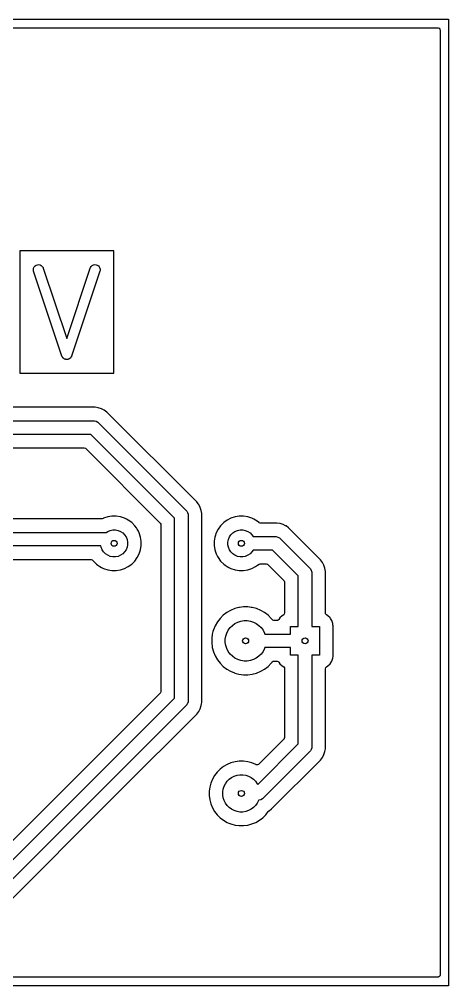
# Model space of a CAD drawing. Extents: x 117.2 to 183.2, y -121.2 to -64.2.
# Drawn here: x 158 to 183.2, y -121.2 to -64.2 of the extents above; entities that cross this region are included whole.
import ezdxf

# ---------------------------------------------------------------- set-up
doc = ezdxf.new("R2010")
doc.units = 0
doc.layers.add('BLACK', color=7, linetype='CONTINUOUS')

msp = doc.modelspace()

# ---------------------------------------------------------------- linework, layer by layer
at = {"layer": 'BLACK', "linetype": 'CONTINUOUS'}
for p, q in [((117.25, -64.25), (183.25, -64.25)), ((183.25, -64.25), (183.25, -121.25)), ((117.8745, -64.7505), (182.6255, -64.7505)), ((182.6255, -64.7505), (182.692539, -64.770185)), ((182.692539, -64.770185), (182.738294, -64.822989)), ((182.738294, -64.822989), (182.7495, -64.8745)), ((182.7495, -64.8745), (182.7495, -120.6255)), ((163.526392, -77.909576), (157.978421, -77.909576)), ((157.978421, -77.909576), (157.978421, -85.124214)), ((163.526392, -85.124214), (163.526392, -77.909576)), ((158.786495, -78.995628), (158.802196, -78.918903)), ((158.791187, -79.073803), (158.786495, -78.995628)), ((158.801135, -79.111763), (158.791187, -79.073803)), ((160.467801, -84.111764), (158.801135, -79.111763)), ((158.802196, -78.918903), (158.83722, -78.848855)), ((158.83722, -78.848855), (158.889179, -78.790259)), ((158.889179, -78.790259), (158.954535, -78.747108)), ((158.954535, -78.747108), (159.028832, -78.722342)), ((159.028832, -78.722342), (159.107007, -78.71765)), ((159.107007, -78.71765), (159.183732, -78.733351)), ((159.183732, -78.733351), (159.25378, -78.768375)), ((159.25378, -78.768375), (159.312376, -78.820334)), ((159.312376, -78.820334), (159.355527, -78.88569)), ((159.355527, -78.88569), (159.370345, -78.922027)), ((159.370345, -78.922027), (160.752406, -83.068211)), ((160.752406, -83.068211), (162.134468, -78.922027)), ((162.703678, -79.111763), (161.037011, -84.111763)), ((162.134468, -78.922027), (162.149286, -78.88569)), ((162.149286, -78.88569), (162.192437, -78.820334)), ((162.192437, -78.820334), (162.251033, -78.768375)), ((162.251033, -78.768375), (162.321081, -78.733351)), ((162.321081, -78.733351), (162.397806, -78.717649)), ((162.397806, -78.717649), (162.475981, -78.722342)), ((162.475981, -78.722342), (162.550278, -78.747108)), ((162.550278, -78.747108), (162.615634, -78.790259)), ((162.615634, -78.790259), (162.667593, -78.848855)), ((162.667593, -78.848855), (162.702617, -78.918903)), ((162.702617, -78.918903), (162.718318, -78.995628)), ((162.713626, -79.073803), (162.703678, -79.111763)), ((162.718318, -78.995628), (162.713626, -79.073803)), ((160.468647, -84.11384), (160.467801, -84.111764)), ((160.468862, -84.114887), (160.468647, -84.11384)), ((160.470014, -84.117192), (160.468862, -84.114887)), ((160.482619, -84.148101), (160.470014, -84.117192)), ((160.494361, -84.165885), (160.482619, -84.148101)), ((160.503886, -84.184935), (160.494361, -84.165885)), ((160.515838, -84.198414), (160.503886, -84.184935)), ((160.52577, -84.213456), (160.515838, -84.198414)), ((160.541711, -84.227592), (160.52577, -84.213456)), ((160.555845, -84.243531), (160.541711, -84.227592)), ((160.570882, -84.253459), (160.555845, -84.243531)), ((160.584366, -84.265416), (160.570882, -84.253459)), ((160.603425, -84.274945), (160.584366, -84.265416)), ((160.621201, -84.286682), (160.603425, -84.274945)), ((160.638292, -84.292379), (160.621201, -84.286682)), ((160.654414, -84.30044), (160.638292, -84.292379)), ((160.675291, -84.304712), (160.654414, -84.30044)), ((160.695498, -84.311448), (160.675291, -84.304712)), ((160.71348, -84.312527), (160.695498, -84.311448)), ((160.731139, -84.316141), (160.71348, -84.312527)), ((160.752412, -84.314863), (160.731139, -84.316141)), ((160.773673, -84.31614), (160.752412, -84.314863)), ((160.791323, -84.312528), (160.773673, -84.31614)), ((160.809314, -84.311448), (160.791323, -84.312528)), ((160.829528, -84.304709), (160.809314, -84.311448)), ((160.850398, -84.300439), (160.829528, -84.304709)), ((160.866513, -84.292381), (160.850398, -84.300439)), ((160.883611, -84.286682), (160.866513, -84.292381)), ((160.901394, -84.27494), (160.883611, -84.286682)), ((160.920446, -84.265415), (160.901394, -84.27494)), ((160.933922, -84.253464), (160.920446, -84.265415)), ((160.948967, -84.243532), (160.933922, -84.253464)), ((160.963105, -84.227587), (160.948967, -84.243532)), ((160.979042, -84.213456), (160.963105, -84.227587)), ((160.988969, -84.198419), (160.979042, -84.213456)), ((161.000926, -84.184936), (160.988969, -84.198419)), ((161.010453, -84.165879), (161.000926, -84.184936)), ((161.022193, -84.1481), (161.010453, -84.165879)), ((161.034795, -84.117196), (161.022193, -84.1481)), ((161.03595, -84.114887), (161.034795, -84.117196)), ((161.036164, -84.113838), (161.03595, -84.114887)), ((161.037011, -84.111763), (161.036164, -84.113838)), ((157.978421, -85.124214), (163.526392, -85.124214)), ((162.424481, -87.1295), (150.639296, -87.1295)), ((162.424486, -87.1295), (162.424481, -87.1295)), ((162.611118, -87.159059), (162.424486, -87.1295)), ((162.790836, -87.217454), (162.611118, -87.159059)), ((162.959199, -87.30324), (162.790836, -87.217454)), ((163.112074, -87.41431), (162.959199, -87.30324)), ((163.112076, -87.414312), (163.112074, -87.41431)), ((168.415693, -92.717929), (163.112076, -87.414312)), ((149.79, -87.93), (162.33, -87.93)), ((162.33, -87.93), (162.38221, -87.933422)), ((162.38221, -87.933422), (162.483074, -87.960448)), ((162.483074, -87.960448), (162.573505, -88.012659)), ((162.573505, -88.012659), (162.612843, -88.047157)), ((162.612843, -88.047157), (167.782843, -93.217157)), ((162.164314, -88.73), (149.79, -88.73)), ((167.1, -93.665686), (162.164314, -88.73)), ((150.639296, -89.5305), (161.781374, -89.5305)), ((161.781374, -89.5305), (161.848413, -89.550185)), ((161.848413, -89.550185), (161.869055, -89.566819)), ((161.869055, -89.566819), (166.263181, -93.960945)), ((168.457534, -92.775519), (168.415693, -92.717929)), ((168.497797, -92.830938), (168.457534, -92.775519)), ((168.497799, -92.830939), (168.497797, -92.830938)), ((168.497799, -92.83094), (168.497799, -92.830939)), ((168.526759, -92.8708), (168.497799, -92.83094)), ((168.612545, -93.039163), (168.526759, -92.8708)), ((167.782843, -93.217157), (167.817341, -93.256495)), ((167.817341, -93.256495), (167.869552, -93.346926)), ((167.869552, -93.346926), (167.869552, -93.346927)), ((167.869552, -93.346927), (167.896578, -93.44779)), ((167.896578, -93.44779), (167.9, -93.5)), ((168.67094, -93.218881), (168.612545, -93.039163)), ((168.7005, -93.405513), (168.67094, -93.218881)), ((168.7005, -93.405519), (168.7005, -93.405513)), ((168.7005, -104.544481), (168.7005, -93.405519)), ((162.831593, -93.7095), (154.445513, -93.7095)), ((162.887888, -93.695985), (162.831593, -93.7095)), ((162.925616, -93.67676), (162.887888, -93.695985)), ((163.165214, -93.59891), (162.925616, -93.67676)), ((163.289626, -93.579205), (163.165214, -93.59891)), ((163.414038, -93.5595), (163.289626, -93.579205)), ((163.665962, -93.5595), (163.414038, -93.5595)), ((163.914785, -93.59891), (163.665962, -93.5595)), ((164.154383, -93.67676), (163.914785, -93.59891)), ((164.27665, -93.739059), (164.154383, -93.67676)), ((164.378845, -93.79113), (164.27665, -93.739059)), ((164.378847, -93.791131), (164.378845, -93.79113)), ((164.378848, -93.791132), (164.378847, -93.791131)), ((164.582649, -93.939201), (164.378848, -93.791132)), ((164.582654, -93.939205), (164.582649, -93.939201)), ((164.760794, -94.117345), (164.582654, -93.939205)), ((166.263181, -93.960945), (166.296666, -94.022268)), ((166.296666, -94.022268), (166.2995, -94.048626)), ((166.2995, -94.048626), (166.2995, -103.901374)), ((167.1, -104.284314), (167.1, -93.665686)), ((167.9, -93.5), (167.9, -104.45)), ((169.997345, -93.939205), (169.819205, -94.117345)), ((169.99735, -93.939201), (169.997345, -93.939205)), ((170.201151, -93.791132), (169.99735, -93.939201)), ((170.425616, -93.67676), (170.201151, -93.791132)), ((170.665214, -93.59891), (170.425616, -93.67676)), ((170.789626, -93.579205), (170.665214, -93.59891)), ((170.914038, -93.5595), (170.789626, -93.579205)), ((171.165962, -93.5595), (170.914038, -93.5595)), ((171.414785, -93.59891), (171.165962, -93.5595)), ((171.654383, -93.67676), (171.414785, -93.59891)), ((171.77665, -93.739059), (171.654383, -93.67676)), ((171.878845, -93.79113), (171.77665, -93.739059)), ((171.878847, -93.791131), (171.878845, -93.79113)), ((171.878848, -93.791132), (171.878847, -93.791131)), ((172.077993, -93.935818), (171.878848, -93.791132)), ((172.083839, -93.939815), (172.077993, -93.935818)), ((172.150878, -93.9595), (172.083839, -93.939815)), ((173.134481, -93.9595), (172.150878, -93.9595)), ((173.134486, -93.9595), (173.134481, -93.9595)), ((173.321118, -93.989059), (173.134486, -93.9595)), ((173.500836, -94.047454), (173.321118, -93.989059)), ((173.638013, -94.11735), (173.500836, -94.047454)), ((154.54, -94.51), (163.079766, -94.51)), ((163.079766, -94.51), (163.162883, -94.454463)), ((163.162883, -94.454463), (163.307772, -94.394448)), ((163.307772, -94.394448), (163.461586, -94.363852)), ((163.461586, -94.363852), (163.618414, -94.363852)), ((163.618414, -94.363852), (163.772228, -94.394448)), ((163.772228, -94.394448), (163.917117, -94.454463)), ((163.917117, -94.454463), (164.047515, -94.541592)), ((164.047515, -94.541592), (164.158408, -94.652485)), ((164.760798, -94.11735), (164.760794, -94.117345)), ((164.858897, -94.252373), (164.760798, -94.11735)), ((164.90887, -94.321155), (164.858897, -94.252373)), ((164.96933, -94.439815), (164.90887, -94.321155)), ((165.023239, -94.545616), (164.96933, -94.439815)), ((165.023239, -94.545618), (165.023239, -94.545616)), ((165.023241, -94.545621), (165.023239, -94.545618)), ((165.10109, -94.785215), (165.023241, -94.545621)), ((169.55676, -94.545616), (169.495265, -94.734879)), ((169.671132, -94.321151), (169.55676, -94.545616)), ((169.819201, -94.11735), (169.671132, -94.321151)), ((169.819205, -94.117345), (169.819201, -94.11735)), ((170.421592, -94.652485), (170.532485, -94.541592)), ((170.532485, -94.541592), (170.662883, -94.454463)), ((170.662883, -94.454463), (170.807772, -94.394448)), ((170.807772, -94.394448), (170.961586, -94.363852)), ((170.961586, -94.363852), (171.118414, -94.363852)), ((171.118414, -94.363852), (171.272228, -94.394448)), ((171.272228, -94.394448), (171.417117, -94.454463)), ((171.417117, -94.454463), (171.547515, -94.541592)), ((171.547515, -94.541592), (171.658408, -94.652485)), ((173.669199, -94.13324), (173.638013, -94.11735)), ((173.822074, -94.24431), (173.669199, -94.13324)), ((175.572073, -95.99431), (173.822074, -94.24431)), ((164.158408, -94.652485), (164.245537, -94.782883)), ((164.245537, -94.782883), (164.305552, -94.927772)), ((164.305552, -94.927772), (164.336148, -95.081586)), ((164.336148, -95.081586), (164.336148, -95.238414)), ((165.1405, -95.034038), (165.10109, -94.785215)), ((165.1405, -95.285962), (165.1405, -95.034038)), ((169.47891, -94.785215), (169.4395, -95.034038)), ((169.4395, -95.034038), (169.4395, -95.285962)), ((169.495265, -94.734879), (169.47891, -94.785215)), ((170.243852, -95.081586), (170.274448, -94.927772)), ((170.243852, -95.238414), (170.243852, -95.081586)), ((170.274448, -94.927772), (170.334463, -94.782883)), ((170.334463, -94.782883), (170.421592, -94.652485)), ((171.658408, -94.652485), (171.730247, -94.76)), ((171.730247, -94.76), (173.04, -94.76)), ((173.04, -94.76), (173.09221, -94.763422)), ((173.09221, -94.763422), (173.193074, -94.790448)), ((173.193074, -94.790448), (173.283505, -94.842659)), ((173.283505, -94.842659), (173.322843, -94.877157)), ((173.322843, -94.877157), (175.072843, -96.627157)), ((162.758092, -95.31), (154.705686, -95.31)), ((162.774448, -95.392228), (162.758092, -95.31)), ((162.834463, -95.537117), (162.774448, -95.392228)), ((162.921592, -95.667515), (162.834463, -95.537117)), ((163.032485, -95.778408), (162.921592, -95.667515)), ((164.158408, -95.667515), (164.047515, -95.778408)), ((164.245537, -95.537117), (164.158408, -95.667515)), ((164.305552, -95.392228), (164.245537, -95.537117)), ((164.336148, -95.238414), (164.305552, -95.392228)), ((165.023241, -95.774379), (165.10109, -95.534785)), ((165.10109, -95.534785), (165.1405, -95.285962)), ((169.4395, -95.285962), (169.47891, -95.534785)), ((169.47891, -95.534785), (169.55676, -95.774383)), ((170.274448, -95.392228), (170.243852, -95.238414)), ((170.334463, -95.537117), (170.274448, -95.392228)), ((170.421592, -95.667515), (170.334463, -95.537117)), ((170.532485, -95.778408), (170.421592, -95.667515)), ((171.658408, -95.667515), (171.547515, -95.778408)), ((171.730247, -95.56), (171.658408, -95.667515)), ((172.874314, -95.56), (171.730247, -95.56)), ((174.39, -97.075686), (172.874314, -95.56)), ((155.088626, -96.1105), (162.189071, -96.1105)), ((162.189071, -96.1105), (162.25611, -96.130185)), ((162.25611, -96.130185), (162.28939, -96.161616)), ((162.28939, -96.161616), (162.319203, -96.202652)), ((162.319203, -96.202652), (162.497345, -96.380794)), ((163.162883, -95.865537), (163.032485, -95.778408)), ((163.307772, -95.925552), (163.162883, -95.865537)), ((163.461586, -95.956148), (163.307772, -95.925552)), ((163.618414, -95.956148), (163.461586, -95.956148)), ((163.772228, -95.925552), (163.618414, -95.956148)), ((163.917117, -95.865537), (163.772228, -95.925552)), ((164.047515, -95.778408), (163.917117, -95.865537)), ((164.582656, -96.380793), (164.760793, -96.202656)), ((164.760793, -96.202656), (164.90887, -95.998845)), ((164.90887, -95.998845), (165.023241, -95.774379)), ((169.55676, -95.774383), (169.635413, -95.928747)), ((169.635413, -95.928747), (169.668819, -95.99431)), ((169.668819, -95.99431), (169.671132, -95.998848)), ((169.671132, -95.998848), (169.819201, -96.202649)), ((169.819201, -96.202649), (169.819205, -96.202654)), ((169.819205, -96.202654), (169.997345, -96.380794)), ((170.662883, -95.865537), (170.532485, -95.778408)), ((170.807772, -95.925552), (170.662883, -95.865537)), ((170.961586, -95.956148), (170.807772, -95.925552)), ((171.118414, -95.956148), (170.961586, -95.956148)), ((171.272228, -95.925552), (171.118414, -95.956148)), ((171.417117, -95.865537), (171.272228, -95.925552)), ((171.547515, -95.778408), (171.417117, -95.865537)), ((175.70569, -96.127927), (175.572073, -95.99431)), ((175.816759, -96.2808), (175.70569, -96.127927)), ((175.902545, -96.449163), (175.816759, -96.2808)), ((162.497345, -96.380794), (162.49735, -96.380798)), ((162.49735, -96.380798), (162.591447, -96.449163)), ((162.591447, -96.449163), (162.701155, -96.52887)), ((162.701155, -96.52887), (162.793039, -96.575687)), ((162.793039, -96.575687), (162.925616, -96.643239)), ((162.925616, -96.643239), (162.925618, -96.643239)), ((162.925618, -96.643239), (162.925621, -96.643241)), ((162.925621, -96.643241), (163.165215, -96.72109)), ((163.165215, -96.72109), (163.414038, -96.7605)), ((163.414038, -96.7605), (163.414039, -96.7605)), ((163.414039, -96.7605), (163.665961, -96.7605)), ((163.665961, -96.7605), (163.665962, -96.7605)), ((163.665962, -96.7605), (163.914785, -96.72109)), ((163.914785, -96.72109), (164.154379, -96.643241)), ((164.154379, -96.643241), (164.378845, -96.52887)), ((164.378845, -96.52887), (164.582656, -96.380793)), ((169.997345, -96.380794), (169.99735, -96.380798)), ((169.99735, -96.380798), (170.091447, -96.449163)), ((170.091447, -96.449163), (170.201155, -96.52887)), ((170.201155, -96.52887), (170.293039, -96.575687)), ((170.293039, -96.575687), (170.425616, -96.643239)), ((170.425616, -96.643239), (170.425618, -96.643239)), ((170.425618, -96.643239), (170.425621, -96.643241)), ((170.425621, -96.643241), (170.665215, -96.72109)), ((170.665215, -96.72109), (170.914038, -96.7605)), ((170.914038, -96.7605), (170.914039, -96.7605)), ((170.914039, -96.7605), (171.165961, -96.7605)), ((171.165961, -96.7605), (171.165962, -96.7605)), ((171.165962, -96.7605), (171.414785, -96.72109)), ((171.414785, -96.72109), (171.654379, -96.643241)), ((171.654379, -96.643241), (171.878845, -96.52887)), ((171.878845, -96.52887), (171.988553, -96.449163)), ((171.988553, -96.449163), (172.077993, -96.384182)), ((172.077993, -96.384182), (172.143799, -96.360702)), ((172.143799, -96.360702), (172.150878, -96.3605)), ((172.150878, -96.3605), (172.491374, -96.3605)), ((172.491374, -96.3605), (172.558413, -96.380185)), ((172.558413, -96.380185), (172.579055, -96.396819)), ((172.579055, -96.396819), (173.553181, -97.370944)), ((175.072843, -96.627157), (175.107341, -96.666495)), ((175.107341, -96.666495), (175.159552, -96.756926)), ((175.159552, -96.756926), (175.172124, -96.803846)), ((175.172124, -96.803846), (175.186578, -96.85779)), ((175.186578, -96.85779), (175.19, -96.91)), ((175.96094, -96.628881), (175.902545, -96.449163)), ((175.9905, -96.815513), (175.96094, -96.628881)), ((175.9905, -99.266292), (175.9905, -96.815513)), ((173.553181, -97.370944), (173.586666, -97.432267)), ((173.586666, -97.432267), (173.5895, -97.458625)), ((173.5895, -97.458625), (173.5895, -99.266292)), ((174.39, -100.06), (174.39, -97.075686)), ((175.19, -96.91), (175.19, -100.06)), ((170.403299, -99.111958), (170.176196, -99.243075)), ((170.403309, -99.111953), (170.403299, -99.111958)), ((170.645571, -99.011605), (170.403309, -99.111953)), ((170.645581, -99.011602), (170.645571, -99.011605)), ((170.898884, -98.94373), (170.645581, -99.011602)), ((170.927772, -98.939926), (170.898884, -98.94373)), ((171.158872, -98.9095), (170.927772, -98.939926)), ((171.15888, -98.9095), (171.158872, -98.9095)), ((171.42112, -98.9095), (171.15888, -98.9095)), ((171.421127, -98.9095), (171.42112, -98.9095)), ((171.623339, -98.936123), (171.421127, -98.9095)), ((171.681116, -98.94373), (171.623339, -98.936123)), ((171.934419, -99.011602), (171.681116, -98.94373)), ((171.934421, -99.011603), (171.934419, -99.011602)), ((171.934428, -99.011605), (171.934421, -99.011603)), ((172.17669, -99.111953), (171.934428, -99.011605)), ((172.1767, -99.111958), (172.17669, -99.111953)), ((172.403803, -99.243075), (172.1767, -99.111958)), ((169.782718, -99.588148), (169.623075, -99.796196)), ((169.968148, -99.402718), (169.782718, -99.588148)), ((170.176196, -99.243075), (169.968148, -99.402718)), ((170.83078, -99.801345), (171.009866, -99.743156)), ((171.009866, -99.743156), (171.195849, -99.713699)), ((171.195849, -99.713699), (171.384151, -99.713699)), ((171.384151, -99.713699), (171.570134, -99.743156)), ((171.570134, -99.743156), (171.74922, -99.801345)), ((172.611851, -99.402718), (172.403803, -99.243075)), ((172.61186, -99.402726), (172.611851, -99.402718)), ((172.797274, -99.58814), (172.61186, -99.402726)), ((172.797281, -99.588148), (172.797274, -99.58814)), ((172.797282, -99.588149), (172.797281, -99.588148)), ((172.850797, -99.65789), (172.797282, -99.588149)), ((172.853173, -99.660987), (172.850797, -99.65789)), ((172.884509, -99.689815), (172.853173, -99.660987)), ((172.951548, -99.7095), (172.884509, -99.689815)), ((173.146293, -99.7095), (172.951548, -99.7095)), ((173.181228, -99.704477), (173.146293, -99.7095)), ((173.187811, -99.700246), (173.181228, -99.704477)), ((173.198952, -99.697763), (173.187811, -99.700246)), ((173.218287, -99.68066), (173.198952, -99.697763)), ((173.240006, -99.666703), (173.218287, -99.68066)), ((173.24403, -99.65789), (173.240006, -99.666703)), ((173.251287, -99.651472), (173.24403, -99.65789)), ((173.310184, -99.557737), (173.251287, -99.651472)), ((173.437739, -99.430182), (173.310184, -99.557737)), ((173.437741, -99.430181), (173.437739, -99.430182)), ((173.531473, -99.371285), (173.437741, -99.430181)), ((173.569815, -99.333331), (173.531473, -99.371285)), ((173.5895, -99.266292), (173.569815, -99.333331)), ((176.002237, -99.318951), (175.9905, -99.266292)), ((176.048527, -99.371285), (176.002237, -99.318951)), ((176.142258, -99.430181), (176.048527, -99.371285)), ((176.14226, -99.430182), (176.142258, -99.430181)), ((176.142262, -99.430184), (176.14226, -99.430182)), ((176.269816, -99.557738), (176.142262, -99.430184)), ((176.290204, -99.590185), (176.269816, -99.557738)), ((176.365174, -99.7095), (176.290204, -99.590185)), ((176.365789, -99.710478), (176.365174, -99.7095)), ((176.383316, -99.760568), (176.365789, -99.710478)), ((169.391602, -100.265581), (169.365935, -100.361374)), ((169.391605, -100.265571), (169.391602, -100.265581)), ((169.491953, -100.023309), (169.391605, -100.265571)), ((169.491958, -100.023299), (169.491953, -100.023309)), ((169.623075, -99.796196), (169.491958, -100.023299)), ((170.181345, -100.45078), (170.266832, -100.283002)), ((170.266832, -100.283002), (170.377513, -100.130662)), ((170.377513, -100.130662), (170.510662, -99.997513)), ((170.510662, -99.997513), (170.663002, -99.886832)), ((170.663002, -99.886832), (170.83078, -99.801345)), ((171.74922, -99.801345), (171.916998, -99.886832)), ((171.916998, -99.886832), (172.069338, -99.997513)), ((172.069338, -99.997513), (172.202487, -100.130662)), ((172.202487, -100.130662), (172.313168, -100.283002)), ((172.313168, -100.283002), (172.398655, -100.45078)), ((173.94, -100.51), (173.94, -100.06)), ((173.94, -100.06), (174.39, -100.06)), ((175.19, -100.06), (175.64, -100.06)), ((175.64, -100.06), (175.64, -101.76)), ((176.425368, -99.880745), (176.383316, -99.760568)), ((176.425369, -99.88075), (176.425368, -99.880745)), ((176.435565, -99.971246), (176.425369, -99.88075)), ((176.4405, -100.015046), (176.435565, -99.971246)), ((176.4405, -101.804954), (176.4405, -100.015046)), ((169.32373, -100.518885), (169.2895, -100.778872)), ((169.2895, -100.778872), (169.2895, -101.041127)), ((169.365935, -100.361374), (169.32373, -100.518885)), ((170.093699, -100.815849), (170.123156, -100.629866)), ((170.093699, -101.004151), (170.093699, -100.815849)), ((170.123156, -100.629866), (170.181345, -100.45078)), ((172.398655, -100.45078), (172.417897, -100.51)), ((172.417897, -100.51), (173.94, -100.51)), ((169.2895, -101.041127), (169.316123, -101.243339)), ((169.316123, -101.243339), (169.32373, -101.301116)), ((169.32373, -101.301116), (169.391602, -101.554418)), ((170.123156, -101.190134), (170.093699, -101.004151)), ((170.181345, -101.36922), (170.123156, -101.190134)), ((170.266832, -101.536998), (170.181345, -101.36922)), ((172.398655, -101.36922), (172.313168, -101.536998)), ((172.417897, -101.31), (172.398655, -101.36922)), ((173.94, -101.31), (172.417897, -101.31)), ((173.94, -101.76), (173.94, -101.31)), ((169.391602, -101.554418), (169.391605, -101.554428)), ((169.391605, -101.554428), (169.491953, -101.79669)), ((169.491953, -101.79669), (169.491958, -101.7967)), ((169.491958, -101.7967), (169.623075, -102.023803)), ((169.623075, -102.023803), (169.782718, -102.231851)), ((170.377513, -101.689338), (170.266832, -101.536998)), ((170.510662, -101.822487), (170.377513, -101.689338)), ((170.663002, -101.933168), (170.510662, -101.822487)), ((170.83078, -102.018655), (170.663002, -101.933168)), ((171.009866, -102.076844), (170.83078, -102.018655)), ((171.74922, -102.018655), (171.570134, -102.076844)), ((171.916998, -101.933168), (171.74922, -102.018655)), ((172.069338, -101.822487), (171.916998, -101.933168)), ((172.202487, -101.689338), (172.069338, -101.822487)), ((172.313168, -101.536998), (172.202487, -101.689338)), ((174.39, -101.76), (173.94, -101.76)), ((174.39, -106.994314), (174.39, -101.76)), ((175.64, -101.76), (175.19, -101.76)), ((175.19, -101.76), (175.19, -107.16)), ((176.365789, -102.109522), (176.425368, -101.939255)), ((176.425368, -101.939255), (176.4405, -101.804954)), ((169.782718, -102.231851), (169.782726, -102.23186)), ((169.782726, -102.23186), (169.96814, -102.417274)), ((169.96814, -102.417274), (169.968148, -102.417281)), ((169.968148, -102.417281), (170.176196, -102.576924)), ((170.176196, -102.576924), (170.403299, -102.708041)), ((171.195849, -102.106301), (171.009866, -102.076844)), ((171.384151, -102.106301), (171.195849, -102.106301)), ((171.570134, -102.076844), (171.384151, -102.106301)), ((172.176697, -102.708043), (172.403803, -102.576924)), ((172.403803, -102.576924), (172.611851, -102.417282)), ((172.611851, -102.417282), (172.611855, -102.417277)), ((172.611855, -102.417277), (172.61186, -102.417274)), ((172.61186, -102.417274), (172.797274, -102.23186)), ((172.797274, -102.23186), (172.797277, -102.231855)), ((172.797277, -102.231855), (172.797282, -102.231851)), ((172.797282, -102.231851), (172.853173, -102.159012)), ((172.853173, -102.159012), (172.85625, -102.156765)), ((172.85625, -102.156765), (172.857835, -102.153297)), ((172.857835, -102.153297), (172.884253, -102.136319)), ((172.884253, -102.136319), (172.909601, -102.117811)), ((172.909601, -102.117811), (172.914337, -102.116985)), ((172.914337, -102.116985), (172.916613, -102.115523)), ((172.916613, -102.115523), (172.951548, -102.1105)), ((172.951548, -102.1105), (173.146293, -102.1105)), ((173.146293, -102.1105), (173.213332, -102.130185)), ((173.213332, -102.130185), (173.251287, -102.168528)), ((173.251287, -102.168528), (173.310184, -102.262262)), ((173.310184, -102.262262), (173.43774, -102.389818)), ((173.43774, -102.389818), (173.531471, -102.448712)), ((173.531471, -102.448712), (173.577763, -102.501046)), ((173.577763, -102.501046), (173.5895, -102.553706)), ((173.5895, -102.553706), (173.5895, -106.611373)), ((175.9905, -102.553706), (176.010185, -102.486667)), ((175.9905, -107.254487), (175.9905, -102.553706)), ((176.010185, -102.486667), (176.048529, -102.448712)), ((176.048529, -102.448712), (176.142259, -102.389818)), ((176.142259, -102.389817), (176.142262, -102.389816)), ((176.142259, -102.389818), (176.142259, -102.389817)), ((176.142262, -102.389816), (176.269816, -102.262262)), ((176.269816, -102.262262), (176.365789, -102.109522)), ((170.403299, -102.708041), (170.403309, -102.708046)), ((170.403309, -102.708046), (170.6295, -102.801737)), ((170.6295, -102.801737), (170.645581, -102.808398)), ((170.645581, -102.808398), (170.898884, -102.87627)), ((170.898884, -102.87627), (171.15888, -102.9105)), ((171.15888, -102.9105), (171.158887, -102.9105)), ((171.158887, -102.9105), (171.421113, -102.9105)), ((171.421113, -102.9105), (171.42112, -102.9105)), ((171.42112, -102.9105), (171.681116, -102.87627)), ((171.681116, -102.87627), (171.934419, -102.808398)), ((171.934419, -102.808398), (172.176697, -102.708043)), ((166.263181, -103.989055), (153.739055, -116.513181)), ((154.034314, -117.35), (167.1, -104.284314)), ((166.279815, -103.968413), (166.263181, -103.989055)), ((166.2995, -103.901374), (166.279815, -103.968413)), ((167.782842, -104.732843), (154.482843, -118.032843)), ((167.817341, -104.693505), (167.782842, -104.732843)), ((167.854651, -104.628882), (167.817341, -104.693505)), ((167.869552, -104.603073), (167.854651, -104.628882)), ((167.896578, -104.50221), (167.869552, -104.603073)), ((167.9, -104.45), (167.896578, -104.50221)), ((168.612547, -104.910832), (168.67094, -104.731118)), ((168.67094, -104.731118), (168.687132, -104.628882)), ((168.687132, -104.628882), (168.7005, -104.544481)), ((163.862323, -109.785441), (168.41569, -105.232074)), ((168.41569, -105.232074), (168.52676, -105.079199)), ((168.52676, -105.079199), (168.612547, -104.910832)), ((172.001922, -109.382391), (174.39, -106.994314)), ((173.553181, -106.699054), (172.056177, -108.196057)), ((173.569815, -106.678412), (173.553181, -106.699054)), ((173.5895, -106.611373), (173.569815, -106.678412)), ((175.19, -107.16), (175.186578, -107.21221)), ((175.072843, -107.442843), (172.322843, -110.192843)), ((175.107341, -107.403505), (175.072843, -107.442843)), ((175.137148, -107.351877), (175.107341, -107.403505)), ((175.159552, -107.313073), (175.137148, -107.351877)), ((175.186578, -107.21221), (175.159552, -107.313073)), ((175.81676, -107.789199), (175.902547, -107.620832)), ((175.902547, -107.620832), (175.96094, -107.441118)), ((175.96094, -107.441118), (175.986077, -107.282409)), ((175.986077, -107.282409), (175.9905, -107.254487)), ((170.197623, -108.201837), (169.981873, -108.3264)), ((170.197638, -108.20183), (170.197623, -108.201837)), ((170.427792, -108.106498), (170.197638, -108.20183)), ((170.668438, -108.042017), (170.427792, -108.106498)), ((170.915424, -108.009501), (170.668438, -108.042017)), ((170.915429, -108.0095), (170.915424, -108.009501)), ((170.915435, -108.0095), (170.915429, -108.0095)), ((171.164565, -108.0095), (170.915435, -108.0095)), ((171.16457, -108.0095), (171.164565, -108.0095)), ((171.164575, -108.009501), (171.16457, -108.0095)), ((171.411561, -108.042017), (171.164575, -108.009501)), ((171.652207, -108.106498), (171.411561, -108.042017)), ((171.882361, -108.20183), (171.652207, -108.106498)), ((171.882371, -108.201835), (171.882361, -108.20183)), ((171.882373, -108.201836), (171.882371, -108.201835)), ((171.882374, -108.201837), (171.882373, -108.201836)), ((171.906497, -108.215764), (171.882374, -108.201837)), ((171.925162, -108.224558), (171.906497, -108.215764)), ((171.994854, -108.229542), (171.925162, -108.224558)), ((172.056177, -108.196057), (171.994854, -108.229542)), ((172.822074, -110.82569), (175.70569, -107.942074)), ((175.70569, -107.942074), (175.81676, -107.789199)), ((169.4564, -108.851873), (169.331837, -109.067623)), ((169.60806, -108.654225), (169.4564, -108.851873)), ((169.608066, -108.654218), (169.60806, -108.654225)), ((169.784218, -108.478066), (169.608066, -108.654218)), ((169.784225, -108.47806), (169.784218, -108.478066)), ((169.981873, -108.3264), (169.784225, -108.47806)), ((170.619048, -108.893733), (170.78321, -108.840393)), ((170.78321, -108.840393), (170.953695, -108.813391)), ((170.953695, -108.813391), (171.126305, -108.813391)), ((171.126305, -108.813391), (171.29679, -108.840393)), ((171.29679, -108.840393), (171.460952, -108.893733)), ((169.236498, -109.297792), (169.172017, -109.538438)), ((169.33183, -109.067638), (169.236498, -109.297792)), ((169.331837, -109.067623), (169.33183, -109.067638)), ((170.023733, -109.489048), (170.102096, -109.335252)), ((170.102096, -109.335252), (170.203553, -109.195607)), ((170.203553, -109.195607), (170.325607, -109.073553)), ((170.325607, -109.073553), (170.465252, -108.972096)), ((170.465252, -108.972096), (170.619048, -108.893733)), ((171.460952, -108.893733), (171.614748, -108.972096)), ((171.614748, -108.972096), (171.754393, -109.073553)), ((171.754393, -109.073553), (171.876447, -109.195607)), ((171.876447, -109.195607), (171.977904, -109.335252)), ((171.977904, -109.335252), (172.001922, -109.382391)), ((154.982074, -118.66569), (163.862323, -109.785441)), ((169.139501, -109.785424), (169.1395, -109.785441)), ((169.1395, -109.785441), (169.1395, -110.034558)), ((169.172017, -109.538438), (169.139501, -109.785424)), ((169.943391, -109.823695), (169.970393, -109.65321)), ((169.943391, -109.996305), (169.943391, -109.823695)), ((169.970393, -110.16679), (169.943391, -109.996305)), ((169.970393, -109.65321), (170.023733, -109.489048)), ((169.1395, -110.034558), (169.139501, -110.034575)), ((169.139501, -110.034575), (169.172017, -110.281561)), ((169.172017, -110.281561), (169.236498, -110.522207)), ((169.236498, -110.522207), (169.33183, -110.752361)), ((170.023733, -110.330952), (169.970393, -110.16679)), ((170.102096, -110.484748), (170.023733, -110.330952)), ((170.203553, -110.624393), (170.102096, -110.484748)), ((171.977904, -110.484748), (171.876447, -110.624393)), ((172.056267, -110.330952), (171.977904, -110.484748)), ((172.063576, -110.308454), (172.056267, -110.330952)), ((172.09221, -110.306578), (172.063576, -110.308454)), ((172.193074, -110.279552), (172.09221, -110.306578)), ((172.283505, -110.227341), (172.193074, -110.279552)), ((172.322843, -110.192843), (172.283505, -110.227341)), ((169.33183, -110.752361), (169.331837, -110.752376)), ((169.331837, -110.752376), (169.4564, -110.968126)), ((169.4564, -110.968126), (169.60806, -111.165774)), ((170.325607, -110.746447), (170.203553, -110.624393)), ((170.465252, -110.847904), (170.325607, -110.746447)), ((170.619048, -110.926267), (170.465252, -110.847904)), ((170.78321, -110.979607), (170.619048, -110.926267)), ((170.953695, -111.006609), (170.78321, -110.979607)), ((171.126305, -111.006609), (170.953695, -111.006609)), ((171.29679, -110.979607), (171.126305, -111.006609)), ((171.460952, -110.926267), (171.29679, -110.979607)), ((171.614748, -110.847904), (171.460952, -110.926267)), ((171.754393, -110.746447), (171.614748, -110.847904)), ((171.876447, -110.624393), (171.754393, -110.746447)), ((172.471938, -111.165776), (172.616765, -110.977032)), ((172.616765, -110.977032), (172.658849, -110.942033)), ((172.658849, -110.942033), (172.669199, -110.93676)), ((172.669199, -110.93676), (172.822074, -110.82569)), ((169.60806, -111.165774), (169.608066, -111.165781)), ((169.608066, -111.165781), (169.784218, -111.341933)), ((169.784218, -111.341933), (169.784225, -111.341939)), ((169.784225, -111.341939), (169.981873, -111.493599)), ((169.981873, -111.493599), (170.197623, -111.618162)), ((170.197623, -111.618162), (170.197638, -111.618169)), ((170.197638, -111.618169), (170.296825, -111.659253)), ((170.296825, -111.659253), (170.427793, -111.713502)), ((170.427793, -111.713502), (170.668435, -111.777982)), ((171.411565, -111.777982), (171.652207, -111.713502)), ((171.652207, -111.713502), (171.882373, -111.618164)), ((171.882373, -111.618164), (172.098127, -111.493599)), ((172.098127, -111.493599), (172.295776, -111.341938)), ((172.295776, -111.341938), (172.471938, -111.165776)), ((170.668435, -111.777982), (170.915435, -111.8105)), ((170.915435, -111.8105), (170.915442, -111.8105)), ((170.915442, -111.8105), (171.164558, -111.8105)), ((171.164558, -111.8105), (171.164565, -111.8105)), ((171.164565, -111.8105), (171.411565, -111.777982)), ((182.6255, -120.7495), (117.8745, -120.7495)), ((182.677011, -120.738294), (182.6255, -120.7495)), ((182.729815, -120.692539), (182.677011, -120.738294)), ((182.7495, -120.6255), (182.729815, -120.692539)), ((183.25, -121.25), (117.25, -121.25))]:
    msp.add_line(p, q, dxfattribs=at)
at = {"layer": 'BLACK'}
for centre in [(163.54, -95.16), (171.04, -95.16), (171.29, -100.91), (174.79, -100.91), (171.04, -109.91)]:
    msp.add_circle(centre, 0.175, dxfattribs=at)
at = {"layer": 'WHITE'}
for centre in [(163.54, -95.16), (171.04, -95.16), (171.29, -100.91), (174.79, -100.91), (171.04, -109.91)]:
    msp.add_circle(centre, 0.175, dxfattribs=at)

doc.saveas('drawing.dxf')
